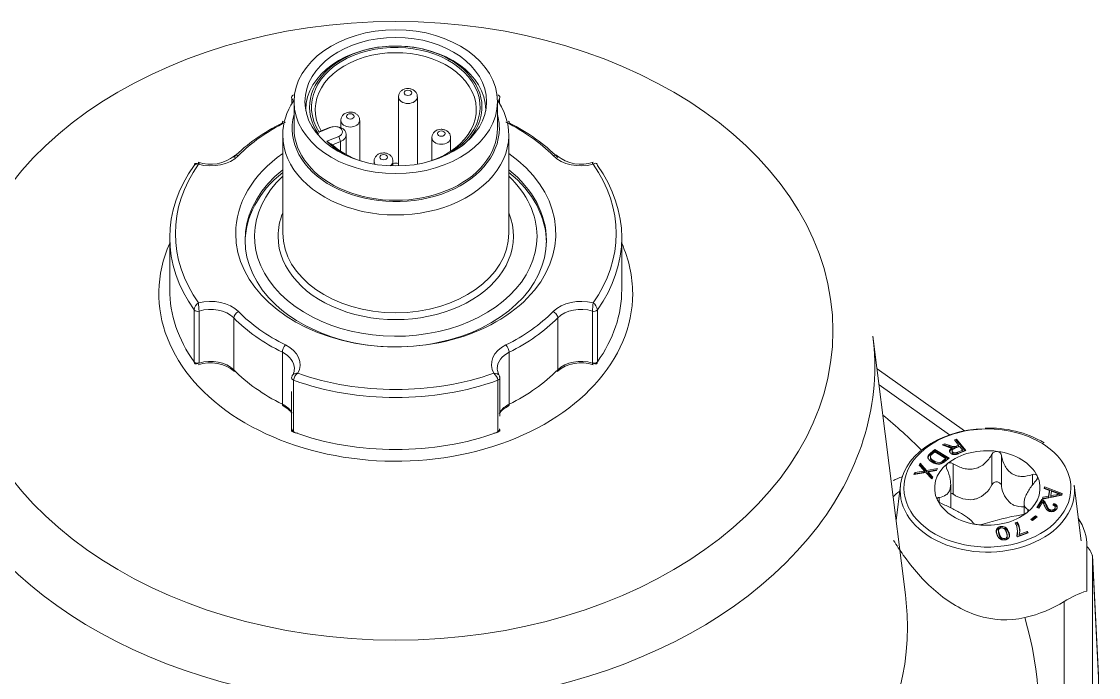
# Model space of a CAD drawing. Header units: millimetres. Extents: x 113490 to 142599, y -20467 to 115.
# Drawn here: x 125818.9 to 125876.1, y -7377 to -7342.2 of the extents above; entities that cross this region are included whole.
import ezdxf

# ---------------------------------------------------------------- set-up
doc = ezdxf.new("R2010")
doc.units = ezdxf.units.MM
doc.layers.add('DV1_0', color=7, linetype='Continuous')

msp = doc.modelspace()

# ---------------------------------------------------------------- linework, layer by layer
at = {"layer": 'DV1_0', "color": 7, "linetype": 'Continuous', "lineweight": 20}
for p, q in [((125833.247, -7346.525), (125833.247, -7346.256)), ((125844.276, -7346.256), (125844.276, -7346.525)), ((125835.235, -7347.803), (125835.335, -7347.784)), ((125835.835, -7348.538), (125835.735, -7348.274)), ((125835.835, -7349.057), (125835.835, -7348.538)), ((125828.056, -7357.476), (125828.056, -7360.234)), ((125828.317, -7360.299), (125828.317, -7357.541)), ((125849.206, -7357.541), (125849.206, -7360.299)), ((125849.466, -7360.234), (125849.466, -7357.476)), ((125830.16, -7360.658), (125830.16, -7357.9)), ((125847.362, -7360.658), (125847.362, -7357.9)), ((125832.739, -7362.481), (125832.739, -7359.723)), ((125844.784, -7362.481), (125844.784, -7359.723)), ((125833.339, -7363.969), (125833.339, -7361.211)), ((125844.184, -7361.211), (125844.184, -7363.969)), ((125864.423, -7361.461), (125868.163, -7364.106)), ((125868.51, -7364.704), (125868.51, -7364.774)), ((125867.152, -7365.073), (125867.152, -7365.144)), ((125867.325, -7365.484), (125867.325, -7365.554)), ((125867.835, -7365.468), (125867.835, -7365.539)), ((125868.322, -7365.009), (125868.322, -7365.08)), ((125868.588, -7365.034), (125868.588, -7365.105)), ((125870.416, -7365.141), (125870.416, -7366.76)), ((125868.366, -7365.641), (125868.366, -7367.26)), ((125872.565, -7366.217), (125872.565, -7366.787)), ((125867.611, -7367.424), (125867.611, -7367.673)), ((125872.323, -7368.071), (125872.323, -7368.188)), ((125873.526, -7368.09), (125873.526, -7368.161)), ((125873.759, -7368.016), (125873.759, -7368.087)), ((125870.877, -7368.977), (125870.877, -7369.048)), ((125870.804, -7369.361), (125870.804, -7369.431)), ((125871.314, -7369.273), (125871.314, -7369.344)), ((125876.072, -7376.979), (125875.759, -7370.638)), ((125875.759, -7389.039), (125875.759, -7370.638)), ((125874.26, -7372.958), (125874.26, -7383.917)), ((125876.072, -7376.979), (125876.072, -7395.379))]:
    msp.add_line(p, q, dxfattribs=at)
at = {"layer": 'DV1_0', "color": 7, "linetype": 'Continuous', "lineweight": 15}
for p, q in [((125833.361, -7346.429), (125833.361, -7347.843)), ((125838.908, -7346.171), (125838.908, -7349.839)), ((125839.908, -7349.743), (125839.908, -7346.171)), ((125844.161, -7347.843), (125844.161, -7346.429)), ((125833.986, -7346.853), (125833.986, -7346.919)), ((125843.536, -7346.919), (125843.536, -7346.853)), ((125834.701, -7348.043), (125835.335, -7347.784)), ((125835.235, -7347.803), (125834.796, -7347.982)), ((125835.846, -7347.421), (125835.846, -7347.808)), ((125836.846, -7349.556), (125836.846, -7347.421)), ((125832.761, -7348.197), (125832.761, -7353.394)), ((125835.735, -7348.274), (125835.101, -7348.533)), ((125836.135, -7349.239), (125836.135, -7348.17)), ((125840.676, -7348.336), (125840.676, -7349.556)), ((125841.676, -7349.065), (125841.676, -7348.336)), ((125844.761, -7353.394), (125844.761, -7348.197)), ((125835.396, -7348.717), (125835.835, -7348.538)), ((125837.614, -7349.586), (125837.614, -7349.743)), ((125838.614, -7349.839), (125838.614, -7349.586)), ((125826.761, -7353.642), (125826.761, -7356.399)), ((125850.761, -7356.399), (125850.761, -7353.642)), ((125865.821, -7372.603), (125864.097, -7358.865)), ((125868.964, -7363.895), (125864.316, -7360.609)), ((125844.294, -7363.118), (125844.294, -7361.007)), ((125833.229, -7361.81), (125833.229, -7363.921)), ((125868.423, -7364.377), (125868.539, -7364.331)), ((125868.643, -7364.65), (125868.423, -7364.377)), ((125868.539, -7364.401), (125868.466, -7364.431)), ((125868.539, -7364.331), (125869.033, -7364.945)), ((125868.539, -7364.331), (125868.539, -7364.401)), ((125868.99, -7364.963), (125868.539, -7364.401)), ((125867.152, -7365.073), (125867.386, -7364.879)), ((125867.386, -7364.95), (125867.152, -7365.144)), ((125867.386, -7364.879), (125868.147, -7365.338)), ((125867.386, -7364.879), (125867.386, -7364.95)), ((125868.098, -7365.379), (125867.386, -7364.95)), ((125867.773, -7364.639), (125867.917, -7364.581)), ((125868.058, -7364.745), (125867.773, -7364.639)), ((125867.917, -7364.651), (125867.864, -7364.673)), ((125867.917, -7364.581), (125868.135, -7364.662)), ((125867.917, -7364.581), (125867.917, -7364.651)), ((125868.135, -7364.733), (125867.917, -7364.651)), ((125868.135, -7364.662), (125868.135, -7364.733)), ((125868.3, -7364.952), (125868.3, -7365.023)), ((125868.313, -7364.792), (125868.313, -7364.862)), ((125868.443, -7364.727), (125868.443, -7364.798)), ((125868.7, -7364.72), (125868.452, -7364.82)), ((125868.51, -7364.704), (125868.643, -7364.65)), ((125868.643, -7364.721), (125868.51, -7364.774)), ((125868.588, -7365.034), (125868.863, -7364.924)), ((125868.588, -7365.105), (125868.863, -7364.994)), ((125868.643, -7364.65), (125868.643, -7364.721)), ((125869.033, -7364.945), (125868.647, -7365.1)), ((125868.863, -7364.924), (125868.7, -7364.72)), ((125868.863, -7364.924), (125868.863, -7364.994)), ((125867.146, -7365.273), (125867.146, -7365.343)), ((125867.146, -7365.283), (125867.146, -7365.354)), ((125867.39, -7365.005), (125867.252, -7365.119)), ((125867.971, -7365.355), (125867.39, -7365.005)), ((125867.709, -7365.551), (125867.709, -7365.621)), ((125867.835, -7365.468), (125867.971, -7365.355)), ((125867.835, -7365.539), (125867.971, -7365.426)), ((125868.147, -7365.338), (125867.924, -7365.523)), ((125867.971, -7365.355), (125867.971, -7365.426)), ((125870.929, -7365.212), (125870.929, -7366.831)), ((125866.9, -7366.099), (125866.276, -7366.213)), ((125866.276, -7366.213), (125866.334, -7366.106)), ((125866.334, -7366.106), (125866.758, -7366.029)), ((125866.758, -7366.1), (125866.334, -7366.177)), ((125866.334, -7366.106), (125866.334, -7366.177)), ((125866.548, -7365.713), (125866.605, -7365.608)), ((125866.781, -7365.968), (125866.548, -7365.713)), ((125866.605, -7365.679), (125866.572, -7365.739)), ((125866.605, -7365.608), (125866.95, -7365.995)), ((125866.605, -7365.608), (125866.605, -7365.679)), ((125866.95, -7366.065), (125866.605, -7365.679)), ((125866.758, -7366.029), (125866.83, -7366.017)), ((125866.758, -7366.029), (125866.758, -7366.1)), ((125866.83, -7366.088), (125866.758, -7366.1)), ((125866.83, -7366.017), (125866.781, -7365.968)), ((125866.83, -7366.017), (125866.83, -7366.088)), ((125867.219, -7366.449), (125866.9, -7366.099)), ((125866.95, -7365.995), (125867.522, -7365.892)), ((125867.479, -7365.97), (125866.95, -7366.065)), ((125866.95, -7365.995), (125866.95, -7366.065)), ((125867.018, -7366.073), (125867.018, -7366.144)), ((125867.466, -7365.996), (125867.161, -7366.051)), ((125867.522, -7365.892), (125867.466, -7365.996)), ((125866.334, -7366.177), (125866.319, -7366.205)), ((125867.094, -7366.154), (125867.271, -7366.354)), ((125867.094, -7366.154), (125867.094, -7366.225)), ((125867.247, -7366.398), (125867.094, -7366.225)), ((125867.271, -7366.354), (125867.219, -7366.449)), ((125865.56, -7366.77), (125865.326, -7368.654)), ((125868.226, -7367.977), (125868.226, -7366.716)), ((125873.191, -7366.955), (125873.208, -7366.857)), ((125873.478, -7367.059), (125873.191, -7366.955)), ((125873.208, -7366.928), (125873.203, -7366.96)), ((125873.208, -7366.857), (125874.154, -7367.213)), ((125873.208, -7366.857), (125873.208, -7366.928)), ((125874.142, -7367.279), (125873.208, -7366.928)), ((125873.427, -7367.353), (125873.478, -7367.059)), ((125873.478, -7367.129), (125873.427, -7367.424)), ((125873.478, -7367.059), (125873.478, -7367.129)), ((125873.58, -7367.095), (125873.538, -7367.333)), ((125873.858, -7367.198), (125873.58, -7367.095)), ((125874.041, -7367.252), (125874.041, -7367.323)), ((125874.154, -7367.213), (125874.136, -7367.314)), ((125875.154, -7369.729), (125874.786, -7366.77)), ((125872.121, -7367.723), (125872.121, -7368.314)), ((125872.805, -7367.969), (125873.066, -7367.54)), ((125873.066, -7367.611), (125872.841, -7367.98)), ((125873.107, -7367.684), (125872.914, -7368.002)), ((125873.066, -7367.54), (125873.066, -7367.611)), ((125874.136, -7367.314), (125873.094, -7367.514)), ((125873.094, -7367.514), (125873.112, -7367.408)), ((125873.112, -7367.479), (125873.106, -7367.511)), ((125873.112, -7367.408), (125873.427, -7367.353)), ((125873.112, -7367.408), (125873.112, -7367.479)), ((125873.427, -7367.424), (125873.112, -7367.479)), ((125873.139, -7367.573), (125873.139, -7367.644)), ((125873.305, -7367.81), (125873.305, -7367.88)), ((125873.427, -7367.353), (125873.427, -7367.424)), ((125873.538, -7367.333), (125873.827, -7367.283)), ((125873.538, -7367.333), (125873.538, -7367.404)), ((125873.538, -7367.404), (125873.827, -7367.354)), ((125873.652, -7367.833), (125873.714, -7367.755)), ((125873.714, -7367.755), (125873.714, -7367.825)), ((125873.827, -7367.283), (125873.827, -7367.354)), ((125872.48, -7368.602), (125872.735, -7368.404)), ((125872.735, -7368.404), (125872.826, -7368.463)), ((125872.735, -7368.404), (125872.735, -7368.475)), ((125872.914, -7368.002), (125872.805, -7367.969)), ((125873.778, -7368.025), (125873.778, -7367.955)), ((125871.646, -7368.776), (125871.757, -7368.733)), ((125871.757, -7368.804), (125871.679, -7368.834)), ((125871.757, -7368.733), (125871.757, -7368.804)), ((125872.571, -7368.66), (125872.48, -7368.602)), ((125872.735, -7368.475), (125872.53, -7368.634)), ((125872.826, -7368.463), (125872.571, -7368.66)), ((125872.777, -7368.502), (125872.735, -7368.475)), ((125870.768, -7369.192), (125870.768, -7369.263)), ((125871.122, -7369.01), (125871.122, -7369.081)), ((125871.208, -7369.537), (125871.208, -7369.608)), ((125871.225, -7369.532), (125871.225, -7369.461)), ((125871.779, -7369.518), (125871.734, -7369.459)), ((125871.772, -7369.281), (125871.772, -7369.21)), ((125872.348, -7369.301), (125871.779, -7369.518)), ((125871.862, -7369.392), (125872.292, -7369.227)), ((125872.292, -7369.298), (125871.862, -7369.462)), ((125871.862, -7369.392), (125871.862, -7369.462)), ((125872.292, -7369.227), (125872.348, -7369.301)), ((125872.292, -7369.227), (125872.292, -7369.298)), ((125872.307, -7369.317), (125872.292, -7369.298)), ((125871.095, -7369.609), (125871.095, -7369.68)), ((125875.46, -7370.039), (125875.46, -7372.395)), ((125876.069, -7376.833), (125875.756, -7370.5))]:
    msp.add_line(p, q, dxfattribs=at)
for centre, radius, start, end in [((125828.922, -7347.779), 1.977, 250.8187, 309.9805), ((125848.6, -7347.779), 1.977, 230.0125, 289.1883), ((125828.238, -7349.979), 0.25, 71.5127, 136.5596), ((125828.575, -7357.542), 0.522, 124.0118, 172.6974), ((125828.238, -7357.304), 0.25, 223.4307, 288.4969), ((125823.08, -7357.741), 5.24, 2.1852, 6.9225), ((125854.442, -7357.741), 5.24, 173.0776, 177.8147), ((125849.285, -7357.304), 0.25, 251.5031, 316.5693), ((125848.948, -7357.542), 0.522, 7.3026, 55.9881), ((125828.238, -7360.062), 0.25, 223.4316, 288.496), ((125828.923, -7362.262), 1.977, 50.0125, 109.1883), ((125848.6, -7362.262), 1.977, 70.8187, 129.9805), ((125849.285, -7360.062), 0.25, 251.504, 316.5684), ((125833.864, -7361.269), 0.528, 125.4539, 173.6627), ((125843.631, -7361.286), 0.558, 7.7104, 53.1731), ((125870.337, -7369.331), 5.58, 59.3237, 92.962), ((125868.369, -7363.918), 0.884, 249.4506, 260.3027), ((125868.281, -7364.294), 0.498, 262.9423, 273.7024), ((125868.309, -7364.23), 0.515, 285.1807, 293.0228), ((125868.309, -7364.301), 0.515, 285.1807, 293.0228), ((125870.676, -7365.274), 0.292, 84.0047, 152.9011), ((125870.666, -7365.246), 0.265, 7.3597, 81.2137), ((125867.589, -7365.011), 0.65, 236.9671, 275.1891), ((125867.584, -7365.13), 0.439, 233.7266, 286.466), ((125867.584, -7365.201), 0.439, 233.7266, 286.466), ((125867.503, -7365.098), 0.497, 294.3807, 311.8539), ((125867.503, -7365.169), 0.497, 294.3807, 311.8539), ((125867.418, -7364.941), 0.771, 299.4218, 310.9623), ((125866.855, -7364.513), 1.568, 275.9465, 281.2427), ((125866.318, -7366.807), 1.014, 40.0563, 46.3754), ((125867.602, -7365.244), 0.417, 276.2793, 297.8705), ((125866.318, -7366.878), 1.014, 40.0563, 46.3754), ((125869.253, -7366.035), 1.512, 234.1239, 276.6682), ((125869.064, -7366.08), 1.514, 290.8563, 333.2673), ((125872.302, -7366.675), 1.382, 186.4929, 230.7383), ((125874.489, -7371.069), 3.843, 96.6917, 99.9217), ((125874.45, -7365.541), 1.759, 250.3192, 256.5492), ((125867.94, -7367.311), 0.489, 212.3081, 251.1134), ((125872.073, -7366.635), 1.298, 247.0279, 272.0602), ((125872.858, -7367.947), 0.467, 17.0566, 53.0285), ((125872.858, -7368.017), 0.467, 17.0566, 53.0285), ((125874.489, -7371.139), 3.843, 96.6917, 99.9217), ((125874.328, -7382.432), 14.277, 99.4643, 107.9363), ((125871.895, -7367.698), 0.657, 277.4305, 306.6327), ((125873.582, -7367.865), 0.325, 250.4666, 326.138), ((125869.743, -7368.28), 0.6, 260.1569, 288.2961), ((125870.953, -7369.339), 0.37, 62.7937, 101.8456), ((125871.039, -7369.179), 0.729, 17.251, 33.6009), ((125870.935, -7369.209), 0.837, 342.6226, 17.0771), ((125871.105, -7369.174), 0.788, 343.9786, 34.0323), ((125871.105, -7369.245), 0.788, 359.9341, 34.0323), ((125870.953, -7369.41), 0.37, 62.7937, 101.8456), ((125870.877, -7369.391), 0.453, 14.9868, 57.1645), ((125870.877, -7369.461), 0.453, 14.9868, 57.1645), ((125870.935, -7369.279), 0.837, 346.6326, 359.8834), ((125876.65, -7376.495), 4.269, 106.1816, 124.0401)]:
    msp.add_arc(centre, radius, start, end, dxfattribs=at)
at = {"layer": 'DV1_0', "color": 7, "linetype": 'Continuous', "lineweight": 20}
for centre, major_axis in [((125838.761, -7358.591), (-23.211, 0)), ((125839.408, -7345.959), (0.2, 0)), ((125836.346, -7347.209), (0.2, 0)), ((125841.176, -7348.124), (0.2, 0)), ((125838.114, -7349.374), (0.2, 0))]:
    msp.add_ellipse(centre, major_axis=major_axis, ratio=0.707107, dxfattribs=at)
at = {"layer": 'DV1_0', "color": 7, "linetype": 'Continuous', "lineweight": 15}
for major_axis in [(-5.4, 0), (-4.825, 0)]:
    msp.add_ellipse((125838.761, -7346.429), major_axis=major_axis, ratio=0.707107, dxfattribs=at)
for centre, major_axis, ratio, start_param, end_param in [((125838.761, -7346.712), (-4.475, 0), 0.707107, 2.289087, 6.717279), ((125838.761, -7346.712), (4.575, 0), 0.707107, 0, 3.600526), ((125838.761, -7346.853), (4.275, 0), 0.707107, 5.150648, 9.807561), ((125838.761, -7346.853), (-4.775, 0), 0.707107, 3.141593, 6.283185), ((125838.761, -7348.197), (-6, 0), 0.707107, 0, 3.577674), ((125838.761, -7348.197), (-6, 0), 0.707107, 5.847105, 6.283185), ((125845.644, -7346.691), (1.5, 0), 0.707107, 2.719344, 2.868543), ((125838.761, -7347.843), (5.5, 0), 0.707107, 2.95061, 6.283185), ((125838.761, -7346.712), (4.575, 0), 0.707107, 5.575696, 6.283185), ((125838.761, -7347.843), (5.5, 0), 0.707107, 0, 0.190983), ((125838.761, -7353.642), (-10.5, 0), 0.707107, 5.323254, 5.67232), ((125838.761, -7353.429), (-10.2, 0), 0.707107, 5.323254, 5.67232), ((125832.911, -7347.733), (0.133, -0.269), 0.40558, 3.171432, 3.827903), ((125835.535, -7348.17), (-0.6, 0), 0.707107, 2.094395, 5.235988), ((125835.535, -7348.029), (-0.4, 0), 0.707107, 2.094395, 5.235988), ((125838.761, -7353.429), (10.2, 0), 0.707107, 0.610865, 0.959931), ((125844.612, -7347.733), (-0.133, -0.269), 0.40558, 2.455282, 3.11061), ((125838.761, -7353.642), (10.5, 0), 0.707107, 0.610865, 0.959931), ((125838.761, -7347.843), (-5.4, 0), 0.707107, 0, 3.141593), ((125847.622, -7343.446), (-13.404, -5.079), 0.066987, -0.321068, -0.295878), ((125838.761, -7346.712), (-4.475, 0), 0.707107, 0.613104, 0.913843), ((125841.823, -7336.344), (2.668, -14.083), 0.933013, -0.725451, -0.700261), ((125838.761, -7346.853), (4.275, 0), 0.707107, 3.806007, 4.27413), ((125838.761, -7353.429), (-8.5, 0), 0.707107, 0, 3.928721), ((125838.761, -7353.429), (-8.5, 0), 0.707107, 5.496057, 6.283185), ((125838.761, -7353.642), (12, 0), 0.707107, 2.672717, 3.610469), ((125838.761, -7353.429), (11.7, 0), 0.707107, 2.680654, 3.602531), ((125838.761, -7353.783), (8, 0), 0.707107, 2.418858, 6.283185), ((125838.761, -7352.722), (4.275, 0), 0.707107, 1.536392, 1.6052), ((125838.761, -7353.783), (8, 0), 0.707107, 0, 0.722734), ((125838.761, -7353.429), (-11.7, 0), 0.707107, 2.680654, 3.602531), ((125838.761, -7353.642), (-12, 0), 0.707107, 2.672717, 3.610469), ((125838.761, -7353.571), (7.5, 0), 0.707107, 2.498092, 6.283185), ((125838.761, -7353.924), (-8, 0), 0.707107, 5.560451, 6.283185), ((125838.761, -7353.924), (-8, 0), 0.707107, 3.141593, 3.864327), ((125838.761, -7353.571), (7.5, 0), 0.707107, 0, 0.643501), ((125838.761, -7353.571), (-6.25, 0), 0.707107, 0, 3.425387), ((125838.761, -7353.571), (-6.25, 0), 0.707107, 5.999391, 6.283185), ((125838.761, -7353.394), (6, 0), 0.707107, 3.141593, 6.283185), ((125838.761, -7356.611), (12.58, 0), 0.707107, 2.836684, 6.283185), ((125838.761, -7356.611), (12.58, 0), 0.707107, 0, 0.304909), ((125838.761, -7356.399), (12, 0), 0.707107, 3.141593, 3.610469), ((125838.761, -7356.399), (-12, 0), 0.707107, 2.672717, 3.141593), ((125828.931, -7358.296), (1.8, 0), 0.707107, 0.610865, 1.939725), ((125848.591, -7358.296), (1.8, 0), 0.707107, 1.201868, 2.530727), ((125828.931, -7358.509), (-1.5, 0), 0.707107, 3.752458, 5.134638), ((125848.591, -7358.509), (-1.5, 0), 0.707107, 4.29014, 5.67232), ((125838.761, -7353.642), (-10.5, 0), 0.707107, 0.610865, 0.959931), ((125838.761, -7353.429), (-10.2, 0), 0.707107, 0.610865, 0.959931), ((125838.761, -7353.429), (10.2, 0), 0.707107, 5.323254, 5.67232), ((125838.761, -7353.642), (10.5, 0), 0.707107, 5.323254, 5.67232), ((125838.761, -7360.455), (-25.436, 0), 0.707107, 2.650107, 3.2301), ((125831.878, -7360.38), (-1.8, 0), 0.707107, 2.772664, 4.101524), ((125845.644, -7360.592), (1.5, 0), 0.707107, 2.181662, 3.135191), ((125838.761, -7356.399), (-10.5, 0), 0.707107, 0.610865, 0.959931), ((125830.406, -7360.536), (0.213, 0.211), 0.579228, 2.620829, 3.141015), ((125831.878, -7360.592), (-1.5, 0), 0.707107, 2.835366, 3.141593), ((125838.761, -7353.429), (11.7, 0), 0.707107, 4.25145, 5.173328), ((125838.761, -7356.399), (10.5, 0), 0.707107, 5.323254, 5.67232), ((125847.117, -7360.536), (-0.213, 0.211), 0.579228, 3.093234, 3.662356), ((125838.761, -7353.642), (-12, 0), 0.707107, 1.10192, 2.039672), ((125870.173, -7367.056), (-4.631, 0), 0.707107, 4.739114, 6.283185), ((125838.761, -7356.399), (12, 0), 0.707107, 4.243513, 5.181265), ((125870.173, -7366.927), (4.432, 0), 0.707107, 2.42639, 6.283185), ((125870.173, -7366.927), (-2.8, 0), 0.707107, 4.520785, 5.567983), ((125870.173, -7366.927), (2.8, 0), 0.707107, 0.331995, 1.379193), ((125870.173, -7366.927), (4.432, 0), 0.707107, 0, 0.849184), ((125870.173, -7366.927), (2.8, 0), 0.707107, 2.42639, 3.473588), ((125870.173, -7366.927), (-2.8, 0), 0.707107, 2.42639, 3.473588), ((125870.173, -7370.039), (6.25, 0), 0.707107, -3.872694, -3.783564), ((125870.173, -7367.056), (-4.631, 0), 0.707107, 0, 3.229193), ((125870.173, -7366.927), (-2.8, 0), 0.707107, 0.331995, 1.379193), ((125868.955, -7366.366), (1.721, 0), 0.707107, 4.99079, 5.097978), ((125872.624, -7366.87), (-1.721, 0), 0.707107, 0.802, 0.909188), ((125872.989, -7367.68), (0.213, 0), 0.707107, 0.791927, 1.201964), ((125872.989, -7367.751), (0.213, 0), 0.707107, 0.791927, 1.201964), ((125870.173, -7366.927), (2.8, 0), 0.707107, 4.520785, 5.567983), ((125870.173, -7370.039), (-5.287, 0), 0.707107, 3.141593, 3.560211), ((125871.059, -7369.5), (0.158, 0), 0.707107, 4.93993, 5.948385), ((125871.059, -7369.571), (0.158, 0), 0.707107, 4.93993, 5.279477), ((125871.059, -7369.571), (0.158, 0), 0.707107, 5.424498, 5.948385), ((125870.173, -7370.638), (5.586, 0), 0.707107, 0, 0.034928), ((125838.761, -7374.301), (27.166, 0), 0.707107, 0, 0.088507), ((125870.173, -7369.614), (6.25, 0), 0.707107, 5.035439, 5.425148), ((125870.173, -7376.979), (-5.899, 0), 0.707107, 3.141593, 3.176521)]:
    msp.add_ellipse(centre, major_axis=major_axis, ratio=ratio, start_param=start_param, end_param=end_param, dxfattribs=at)
at = {"layer": 'DV1_0', "color": 7, "linetype": 'Continuous', "lineweight": 20}
for centre, major_axis, ratio, start_param, end_param in [((125831.878, -7346.691), (-1.5, 0), 0.707107, 3.414644, 3.563842), ((125839.408, -7346.171), (-0.5, 0), 0.707107, 0, 3.139833), ((125836.346, -7347.421), (-0.5, 0), 0.707107, 0, 3.139833), ((125844.612, -7347.733), (-0.133, -0.269), 0.40558, 3.11061, 3.185901), ((125841.176, -7348.336), (-0.5, 0), 0.707107, 0, 3.139734), ((125841.176, -7348.336), (-0.5, 0), 0.707107, 6.282583, 6.283185), ((125828.931, -7348.562), (-1.8, 0), 0.707107, 1.201868, 2.530727), ((125830.406, -7349.505), (0.213, -0.211), 0.579228, 2.09156, 3.093234), ((125847.117, -7349.505), (-0.213, -0.211), 0.579228, 3.141015, 4.191625), ((125848.591, -7348.562), (-1.8, 0), 0.707107, 0.610865, 1.939725), ((125838.114, -7349.586), (-0.5, 0), 0.707107, 0, 0.368507), ((125838.114, -7349.586), (-0.5, 0), 0.707107, 2.362324, 3.139833), ((125830.406, -7357.778), (0.213, 0.211), 0.579228, 1.050033, 2.620829), ((125847.117, -7357.778), (-0.213, 0.211), 0.579228, 3.662356, 5.233153), ((125832.911, -7359.55), (0.133, 0.269), 0.40558, 0.884486, 2.455282), ((125831.878, -7360.592), (-1.5, 0), 0.707107, 3.141593, 4.101524), ((125845.644, -7360.38), (1.8, 0), 0.707107, 2.181662, 3.510521), ((125844.612, -7359.55), (-0.133, 0.269), 0.40558, 3.827903, 5.398699), ((125828.931, -7361.266), (1.5, 0), 0.707107, 0.610865, 1.993045), ((125848.591, -7361.266), (1.5, 0), 0.707107, 1.148547, 2.530727), ((125838.761, -7360.455), (-25.436, 0), 0.707107, 0, 2.650107), ((125831.878, -7363.35), (-1.5, 0), 0.707107, 3.591565, 4.101524), ((125832.911, -7362.307), (0.133, 0.269), 0.40558, 2.455282, 3.11061), ((125845.644, -7363.35), (1.5, 0), 0.707107, 2.181662, 2.69162), ((125844.612, -7362.307), (-0.133, 0.269), 0.40558, 3.171432, 3.827903), ((125838.761, -7378.815), (34.139, 0), 0.707107, 0.613658, 0.71125), ((125870.173, -7366.927), (4.432, 0), 0.707107, 0.849184, 2.42639), ((125874.26, -7370.675), (1.5, 0), 0.707107, 0.034907, 0.643501), ((125838.761, -7374.301), (27.166, 0), 0.707107, 3.053085, 6.283185), ((125838.761, -7378.815), (-34.139, 0), 0.707107, 2.983486, 3.350631)]:
    msp.add_ellipse(centre, major_axis=major_axis, ratio=ratio, start_param=start_param, end_param=end_param, dxfattribs=at)
at = {"layer": 'DV1_0', "color": 7, "linetype": 'Continuous', "lineweight": 15}
for points, degree in [([(125833.339, -7346.072), (125833.248, -7346.105), (125833.205, -7346.191), (125833.247, -7346.256)], 3), ([(125844.276, -7346.256), (125844.318, -7346.191), (125844.275, -7346.105), (125844.184, -7346.072)], 3), ([(125844.26, -7360.96), (125844.16, -7360.738), (125844.126, -7360.614), (125844.155, -7360.587)], 3), ([(125833.247, -7361.027), (125833.205, -7361.093), (125833.248, -7361.179), (125833.339, -7361.211)], 3), ([(125844.184, -7361.211), (125844.275, -7361.179), (125844.318, -7361.093), (125844.276, -7361.027)], 3), ([(125833.339, -7363.969), (125833.248, -7363.936), (125833.205, -7363.85), (125833.247, -7363.785)], 3), ([(125844.276, -7363.785), (125844.318, -7363.85), (125844.275, -7363.936), (125844.184, -7363.969)], 3), ([(125868.135, -7364.662), (125868.23, -7364.697), (125868.342, -7364.73), (125868.413, -7364.733), (125868.443, -7364.727)], 2), ([(125868.443, -7364.798), (125868.413, -7364.803), (125868.342, -7364.8), (125868.23, -7364.768), (125868.135, -7364.733)], 2), ([(125868.203, -7365.057), (125868.15, -7364.992), (125868.198, -7364.854), (125868.313, -7364.792)], 2), ([(125868.313, -7364.862), (125868.207, -7364.92), (125868.179, -7364.983)], 2), ([(125868.452, -7364.82), (125868.374, -7364.852), (125868.303, -7364.91), (125868.298, -7364.98), (125868.322, -7365.009)], 2), ([(125867.234, -7365.556), (125867.148, -7365.504), (125867.049, -7365.394), (125867.015, -7365.297), (125867.029, -7365.213), (125867.093, -7365.122), (125867.152, -7365.073)], 2), ([(125867.252, -7365.119), (125867.187, -7365.173), (125867.142, -7365.25), (125867.146, -7365.283)], 2), ([(125867.146, -7365.283), (125867.152, -7365.33), (125867.238, -7365.431), (125867.325, -7365.484)], 2), ([(125867.146, -7365.354), (125867.152, -7365.401), (125867.238, -7365.502), (125867.325, -7365.554)], 2), ([(125868.647, -7365.1), (125868.532, -7365.147), (125868.384, -7365.163), (125868.244, -7365.108), (125868.203, -7365.057)], 2), ([(125868.3, -7365.022), (125868.3, -7365.053), (125868.322, -7365.08)], 2), ([(125868.322, -7365.009), (125868.357, -7365.053), (125868.491, -7365.073), (125868.588, -7365.034)], 2), ([(125868.322, -7365.08), (125868.357, -7365.124), (125868.491, -7365.144), (125868.588, -7365.105)], 2), ([(125868.366, -7367.26), (125868.323, -7367.232), (125868.274, -7367.213), (125868.225, -7367.207)], 3), ([(125873.207, -7367.863), (125873.166, -7367.766), (125873.13, -7367.707), (125873.107, -7367.684)], 2), ([(125873.305, -7367.81), (125873.364, -7367.953), (125873.461, -7368.07), (125873.526, -7368.09)], 2), ([(125873.759, -7368.016), (125873.794, -7367.958), (125873.738, -7367.86), (125873.652, -7367.833)], 2), ([(125873.714, -7367.755), (125873.838, -7367.802), (125873.907, -7367.954), (125873.851, -7368.046)], 2), ([(125873.473, -7368.171), (125873.418, -7368.154), (125873.331, -7368.09), (125873.258, -7367.98), (125873.207, -7367.863)], 2), ([(125873.526, -7368.161), (125873.461, -7368.141), (125873.364, -7368.023), (125873.305, -7367.88)], 2), ([(125873.526, -7368.09), (125873.593, -7368.11), (125873.726, -7368.07), (125873.759, -7368.016)], 2), ([(125873.759, -7368.087), (125873.726, -7368.141), (125873.593, -7368.181), (125873.526, -7368.161)], 2), ([(125873.778, -7368.025), (125873.779, -7368.054), (125873.759, -7368.087)], 2), ([(125870.681, -7369.382), (125870.639, -7369.261), (125870.659, -7369.1), (125870.772, -7368.995), (125870.877, -7368.977)], 2), ([(125871.117, -7369.679), (125871.039, -7369.692), (125870.905, -7369.668), (125870.801, -7369.597), (125870.716, -7369.484), (125870.681, -7369.382)], 2), ([(125870.901, -7369.046), (125870.82, -7369.06), (125870.746, -7369.191), (125870.804, -7369.361)], 2), ([(125870.768, -7369.262), (125870.768, -7369.327), (125870.804, -7369.431)], 2), ([(125870.804, -7369.361), (125870.862, -7369.53), (125871.012, -7369.623), (125871.095, -7369.609)], 2), ([(125870.804, -7369.431), (125870.862, -7369.601), (125871.012, -7369.694), (125871.095, -7369.679)], 2), ([(125871.191, -7369.294), (125871.133, -7369.125), (125870.983, -7369.032), (125870.901, -7369.046)], 2), ([(125871.314, -7369.273), (125871.356, -7369.396), (125871.336, -7369.556), (125871.224, -7369.66), (125871.117, -7369.679)], 2), ([(125871.209, -7369.537), (125871.249, -7369.464), (125871.191, -7369.294)], 2), ([(125871.209, -7369.608), (125871.225, -7369.578), (125871.225, -7369.531)], 2), ([(125871.348, -7369.514), (125871.348, -7369.443), (125871.314, -7369.344)], 2)]:
    msp.add_open_spline(points, degree=degree, dxfattribs=at)
for points, degree, knots in [([(125839.408, -7345.73), (125839.349, -7345.734), (125839.242, -7345.744), (125839.084, -7345.82), (125838.971, -7345.939), (125838.912, -7346.068), (125838.914, -7346.143), (125838.915, -7346.175)], 3, [0, 0, 0, 0, 0.213256, 0.45403, 0.673877, 0.880374, 1, 1, 1, 1]), ([(125839.902, -7346.171), (125839.904, -7346.153), (125839.91, -7346.09), (125839.866, -7345.974), (125839.774, -7345.856), (125839.641, -7345.77), (125839.509, -7345.733), (125839.433, -7345.73), (125839.408, -7345.73)], 3, [0, 0, 0, 0, 0.068599, 0.275379, 0.473191, 0.680223, 0.909966, 1, 1, 1, 1]), ([(125836.346, -7346.98), (125836.287, -7346.984), (125836.18, -7346.994), (125836.022, -7347.07), (125835.909, -7347.189), (125835.85, -7347.318), (125835.852, -7347.393), (125835.853, -7347.425)], 3, [0, 0, 0, 0, 0.213256, 0.45403, 0.673877, 0.880374, 1, 1, 1, 1]), ([(125836.84, -7347.421), (125836.842, -7347.403), (125836.849, -7347.34), (125836.804, -7347.224), (125836.712, -7347.106), (125836.58, -7347.02), (125836.447, -7346.983), (125836.371, -7346.98), (125836.346, -7346.98)], 3, [0, 0, 0, 0, 0.068599, 0.275379, 0.473191, 0.680223, 0.909966, 1, 1, 1, 1]), ([(125841.176, -7347.895), (125841.117, -7347.899), (125841.01, -7347.909), (125840.852, -7347.985), (125840.739, -7348.104), (125840.68, -7348.231), (125840.682, -7348.305), (125840.683, -7348.336)], 3, [0, 0, 0, 0, 0.214556, 0.456798, 0.677986, 0.885741, 1, 1, 1, 1]), ([(125841.67, -7348.337), (125841.672, -7348.319), (125841.678, -7348.255), (125841.633, -7348.139), (125841.541, -7348.021), (125841.409, -7347.935), (125841.276, -7347.899), (125841.201, -7347.895), (125841.176, -7347.895)], 3, [0, 0, 0, 0, 0.069829, 0.276337, 0.473887, 0.680645, 0.910085, 1, 1, 1, 1]), ([(125838.114, -7349.145), (125838.055, -7349.149), (125837.948, -7349.159), (125837.79, -7349.235), (125837.677, -7349.354), (125837.617, -7349.483), (125837.62, -7349.558), (125837.621, -7349.59)], 3, [0, 0, 0, 0, 0.213256, 0.45403, 0.673877, 0.880374, 1, 1, 1, 1]), ([(125838.608, -7349.586), (125838.61, -7349.568), (125838.616, -7349.505), (125838.571, -7349.389), (125838.48, -7349.271), (125838.347, -7349.185), (125838.215, -7349.149), (125838.139, -7349.145), (125838.114, -7349.145)], 3, [0, 0, 0, 0, 0.068599, 0.275379, 0.473191, 0.680223, 0.909966, 1, 1, 1, 1]), ([(125828.056, -7349.807), (125828.056, -7349.755), (125828.089, -7349.705), (125828.176, -7349.696), (125828.238, -7349.721), (125828.28, -7349.748), (125828.281, -7349.749), (125828.282, -7349.75)], 3, [0, 0, 0, 0, 0.395906, 0.593859, 0.989765, 0.989765, 1, 1, 1, 1]), ([(125828.282, -7349.75), (125828.282, -7349.749), (125828.283, -7349.748), (125828.287, -7349.707), (125828.295, -7349.665), (125828.31, -7349.648), (125828.317, -7349.69), (125828.317, -7349.742)], 3, [0, 0, 0, 0, 0.010235, 0.010235, 0.406141, 0.604094, 1, 1, 1, 1]), ([(125849.206, -7349.742), (125849.206, -7349.716), (125849.208, -7349.674), (125849.221, -7349.637), (125849.234, -7349.687), (125849.24, -7349.748), (125849.24, -7349.749), (125849.24, -7349.75)], 3, [0, 0, 0, 0, 0.197946, 0.395892, 0.989731, 0.989731, 1, 1, 1, 1]), ([(125849.24, -7349.75), (125849.241, -7349.749), (125849.242, -7349.748), (125849.305, -7349.707), (125849.389, -7349.681), (125849.456, -7349.736), (125849.466, -7349.781), (125849.466, -7349.807)], 3, [0, 0, 0, 0, 0.010269, 0.010269, 0.604108, 0.802054, 1, 1, 1, 1]), ([(125828.056, -7360.234), (125828.056, -7360.26), (125828.067, -7360.305), (125828.134, -7360.36), (125828.217, -7360.334), (125828.28, -7360.293), (125828.281, -7360.292), (125828.282, -7360.291)], 3, [0, 0, 0, 0, 0.197953, 0.395906, 0.989765, 0.989765, 1, 1, 1, 1]), ([(125849.206, -7360.299), (125849.206, -7360.325), (125849.208, -7360.367), (125849.221, -7360.404), (125849.234, -7360.353), (125849.24, -7360.293), (125849.24, -7360.292), (125849.24, -7360.291)], 3, [0, 0, 0, 0, 0.197946, 0.395892, 0.989731, 0.989731, 1, 1, 1, 1]), ([(125849.24, -7360.291), (125849.241, -7360.292), (125849.242, -7360.293), (125849.305, -7360.334), (125849.389, -7360.36), (125849.456, -7360.305), (125849.466, -7360.26), (125849.466, -7360.234)], 3, [0, 0, 0, 0, 0.010269, 0.010269, 0.604108, 0.802054, 1, 1, 1, 1]), ([(125833.557, -7360.839), (125833.556, -7360.839), (125833.554, -7360.839), (125833.468, -7360.835), (125833.353, -7360.858), (125833.261, -7360.95), (125833.247, -7361.001), (125833.247, -7361.027)], 3, [0, 0, 0, 0, 0.010216, 0.010216, 0.604086, 0.802043, 1, 1, 1, 1]), ([(125844.276, -7361.027), (125844.276, -7360.975), (125844.231, -7360.906), (125844.111, -7360.848), (125844.026, -7360.837), (125843.968, -7360.839), (125843.967, -7360.839), (125843.965, -7360.839)], 3, [0, 0, 0, 0, 0.395892, 0.593838, 0.989731, 0.989731, 1, 1, 1, 1]), ([(125832.778, -7362.576), (125832.92, -7362.662), (125833.095, -7362.771), (125833.22, -7362.915), (125833.254, -7362.963)], 3, [0, 0, 0, 0, 0.3679318, 0.5463135, 0.5463135, 0.5463135, 0.5463135]), ([(125844.259, -7362.982), (125844.315, -7362.892), (125844.462, -7362.737), (125844.652, -7362.628), (125844.745, -7362.576)], 3, [0.423951, 0.423951, 0.423951, 0.423951, 0.7648726, 1, 1, 1, 1]), ([(125833.247, -7363.785), (125833.247, -7363.837), (125833.292, -7363.915), (125833.412, -7363.994), (125833.496, -7364.017), (125833.554, -7364.021), (125833.556, -7364.021), (125833.557, -7364.021)], 3, [0, 0, 0, 0, 0.395892, 0.593838, 0.989731, 0.989731, 1, 1, 1, 1]), ([(125843.965, -7364.021), (125843.967, -7364.021), (125843.968, -7364.021), (125844.026, -7364.017), (125844.111, -7363.994), (125844.231, -7363.915), (125844.276, -7363.837), (125844.276, -7363.785)], 3, [0, 0, 0, 0, 0.010216, 0.010216, 0.40613, 0.604086, 1, 1, 1, 1]), ([(125867.152, -7365.144), (125867.093, -7365.193), (125867.029, -7365.284), (125867.019, -7365.341), (125867.02, -7365.358)], 2, [0, 0, 0, 0.2, 0.4, 0.4740335, 0.4740335, 0.4740335]), ([(125868.366, -7365.641), (125868.54, -7365.753), (125868.723, -7365.839), (125869.018, -7365.914), (125869.117, -7365.929), (125869.317, -7365.934), (125869.419, -7365.923), (125869.613, -7365.876), (125869.707, -7365.839), (125869.885, -7365.742), (125869.967, -7365.683), (125870.195, -7365.481), (125870.318, -7365.319), (125870.416, -7365.141)], 3, [0, 0, 0, 0, 0.25, 0.25, 0.375, 0.375, 0.5, 0.5, 0.625, 0.625, 0.75, 0.75, 1, 1, 1, 1]), ([(125870.929, -7365.212), (125870.961, -7365.407), (125871.021, -7365.593), (125871.163, -7365.847), (125871.218, -7365.924), (125871.345, -7366.063), (125871.418, -7366.123), (125871.572, -7366.218), (125871.656, -7366.254), (125871.831, -7366.301), (125871.921, -7366.312), (125872.197, -7366.316), (125872.381, -7366.279), (125872.565, -7366.217)], 3, [0, 0, 0, 0, 0.25, 0.25, 0.375, 0.375, 0.5, 0.5, 0.625, 0.625, 0.75, 0.75, 1, 1, 1, 1]), ([(125867.611, -7367.424), (125867.752, -7367.408), (125867.875, -7367.37), (125868.028, -7367.262), (125868.072, -7367.218), (125868.145, -7367.111), (125868.174, -7367.047), (125868.214, -7366.905), (125868.224, -7366.825), (125868.227, -7366.654), (125868.219, -7366.565), (125868.172, -7366.289), (125868.11, -7366.102), (125868.024, -7365.92)], 3, [0, 0, 0, 0, 0.25, 0.25, 0.375, 0.375, 0.5, 0.5, 0.625, 0.625, 0.75, 0.75, 1, 1, 1, 1]), ([(125868.024, -7365.92), (125867.999, -7365.868), (125867.987, -7365.812), (125867.997, -7365.708), (125868.02, -7365.661), (125868.059, -7365.629)], 3, [0, 0, 0, 0, 0.5, 0.5, 1, 1, 1, 1]), ([(125868.059, -7365.629), (125868.098, -7365.597), (125868.151, -7365.582), (125868.261, -7365.589), (125868.317, -7365.609), (125868.366, -7365.641)], 3, [0, 0, 0, 0, 0.5, 0.5, 1, 1, 1, 1]), ([(125865.171, -7366.532), (125865.24, -7366.501), (125865.313, -7366.469), (125865.481, -7366.396), (125865.578, -7366.355), (125865.68, -7366.312)], 3, [0.8569425, 0.8569425, 0.8569425, 0.8569425, 0.875, 0.875, 0.89694086, 0.89694086, 0.89694086, 0.89694086]), ([(125870.929, -7366.831), (125870.92, -7366.775), (125870.895, -7366.722), (125870.819, -7366.64), (125870.765, -7366.611), (125870.648, -7366.595), (125870.588, -7366.608), (125870.485, -7366.666), (125870.444, -7366.709), (125870.416, -7366.76)], 3, [0, 0, 0, 0, 0.25, 0.25, 0.5, 0.5, 0.75, 0.75, 1, 1, 1, 1]), ([(125872.736, -7366.566), (125872.594, -7366.717), (125872.471, -7366.878), (125872.319, -7367.127), (125872.275, -7367.209), (125872.201, -7367.369), (125872.172, -7367.447), (125872.133, -7367.59), (125872.122, -7367.655), (125872.12, -7367.773), (125872.127, -7367.824), (125872.174, -7367.959), (125872.236, -7368.023), (125872.323, -7368.071)], 3, [0, 0, 0, 0, 0.25, 0.25, 0.375, 0.375, 0.5, 0.5, 0.625, 0.625, 0.75, 0.75, 1, 1, 1, 1]), ([(125872.565, -7366.217), (125872.618, -7366.199), (125872.671, -7366.194), (125872.763, -7366.215), (125872.801, -7366.242), (125872.82, -7366.282)], 3, [0, 0, 0, 0, 0.5, 0.5, 1, 1, 1, 1]), ([(125872.82, -7366.282), (125872.84, -7366.322), (125872.84, -7366.372), (125872.808, -7366.473), (125872.776, -7366.523), (125872.736, -7366.566)], 3, [0, 0, 0, 0, 0.5, 0.5, 1, 1, 1, 1]), ([(125867.526, -7367.573), (125867.507, -7367.533), (125867.506, -7367.497), (125867.539, -7367.445), (125867.57, -7367.429), (125867.611, -7367.424)], 3, [0, 0, 0, 0, 0.5, 0.5, 1, 1, 1, 1]), ([(125869.418, -7368.779), (125869.386, -7368.718), (125869.325, -7368.654), (125869.183, -7368.542), (125869.128, -7368.502), (125869.001, -7368.417), (125868.929, -7368.371), (125868.774, -7368.276), (125868.69, -7368.226), (125868.515, -7368.126), (125868.425, -7368.076), (125868.15, -7367.932), (125867.966, -7367.846), (125867.781, -7367.774)], 3, [0, 0, 0, 0, 0.25, 0.25, 0.375, 0.375, 0.5, 0.5, 0.625, 0.625, 0.75, 0.75, 1, 1, 1, 1]), ([(125873.886, -7368.008), (125873.886, -7367.977), (125873.838, -7367.873), (125873.714, -7367.825)], 2, [0.3130402, 0.3130402, 0.3130402, 0.5, 1, 1, 1]), ([(125872.323, -7368.071), (125872.348, -7368.084), (125872.36, -7368.106), (125872.349, -7368.161), (125872.326, -7368.194), (125872.287, -7368.226)], 3, [0, 0, 0, 0, 0.5, 0.5, 1, 1, 1, 1]), ([(125869.64, -7368.871), (125869.581, -7368.863), (125869.529, -7368.849), (125869.451, -7368.815), (125869.427, -7368.797), (125869.418, -7368.779)], 3, [0, 0, 0, 0, 0.5, 0.5, 1, 1, 1, 1]), ([(125870.877, -7369.048), (125870.772, -7369.066), (125870.659, -7369.17), (125870.647, -7369.266), (125870.647, -7369.282)], 2, [0, 0, 0, 0.3333333, 0.6666667, 0.7289568, 0.7289568, 0.7289568]), ([(125872.157, -7373.805), (125871.324, -7374.002), (125870.453, -7373.946), (125868.832, -7373.425), (125868.086, -7372.968), (125866.778, -7371.851), (125866.208, -7371.188), (125865.529, -7370.231), (125865.355, -7369.969), (125865.19, -7369.705)], 3, [0, 0, 0, 0, 0.125, 0.125, 0.25, 0.25, 0.375, 0.375, 0.4200819, 0.4200819, 0.4200819, 0.4200819])]:
    msp.add_open_spline(points, degree=degree, knots=knots, dxfattribs=at)

doc.saveas('drawing.dxf')
